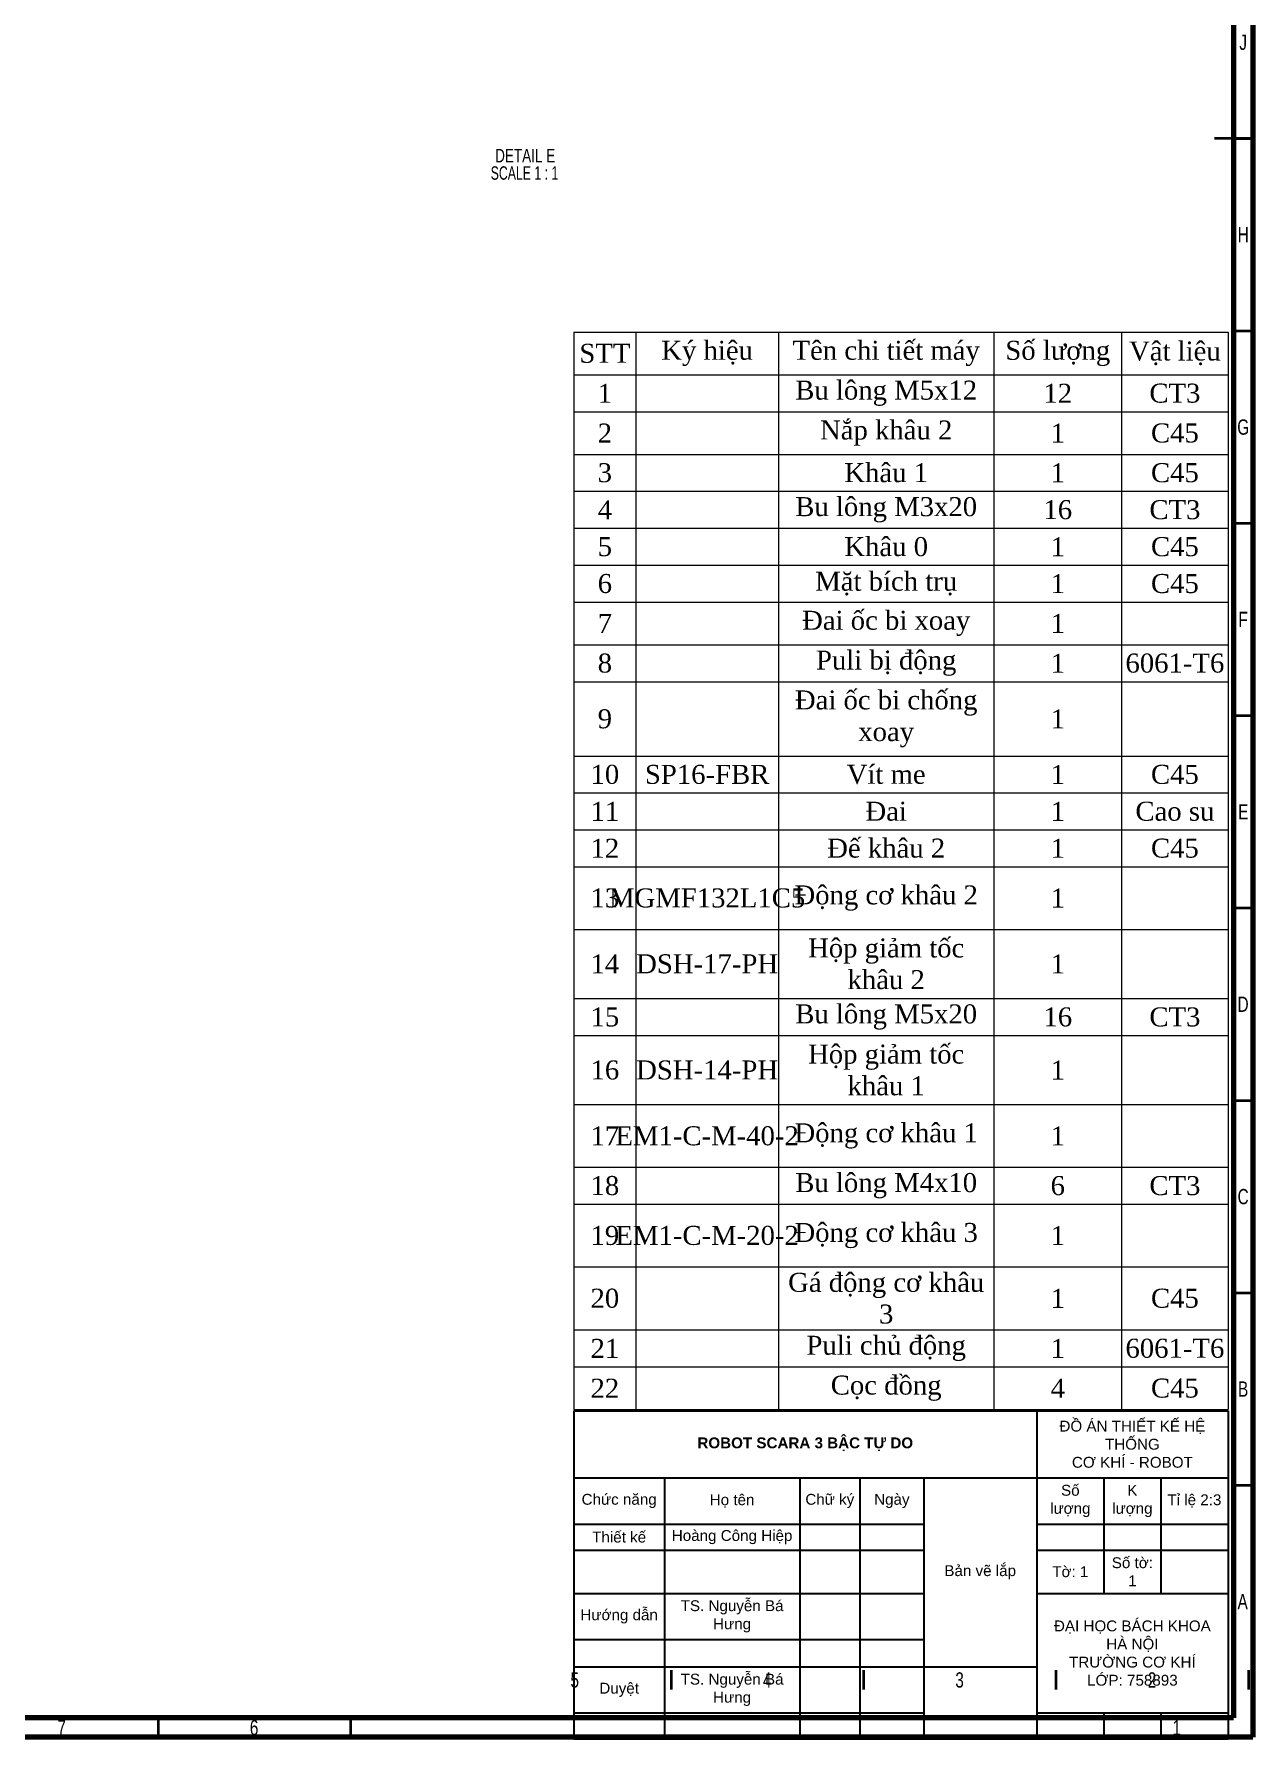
# Model space of a CAD drawing. Header units: millimetres. Extents: x 15 to 1184, y 5 to 927.
# Drawn here: x 867.3 to 1184, y 4.6 to 447.6 of the extents above; entities that cross this region are included whole.
import ezdxf

# ---------------------------------------------------------------- set-up
doc = ezdxf.new("R2010")
doc.units = ezdxf.units.MM
doc.styles.add('SLDTEXTSTYLE0', font='TXT', dxfattribs={"width": 0.75})
doc.styles.add('SLDTEXTSTYLE3', font='TXT', dxfattribs={"width": 0.681818})

# ---------------------------------------------------------------- blocks, each defined once
blk = doc.blocks.new('SW_NOTE_0_27')
at = {"color": 0, "linetype": 'Continuous', "lineweight": 0, "char_height": 3.5, "attachment_point": 2}
for s, insert, style in [('DETAIL E', (9.08, 4.51), 'SLDTEXTSTYLE0'), ('SCALE 1 : 1', (8.9, -0.01), 'SLDTEXTSTYLE3')]:
    blk.add_mtext(s, dxfattribs=dict(at, insert=insert, style=style))
blk = doc.blocks.new('*T84')
at = {"linetype": 'ByBlock', "lineweight": 15, "transparency": 16777216}
for p, q in [((0, 0), (170, 0)), ((0, 0), (0, -280.01)), ((16.11, 0), (16.11, -280.01)), ((53.13, 0), (53.13, -280.01)), ((109.16, 0), (109.16, -280.01)), ((142.33, 0), (142.33, -280.01)), ((170, 0), (170, -280.01)), ((0, -11.07), (170, -11.07)), ((0, -20.71), (170, -20.71)), ((0, -31.77), (170, -31.77)), ((0, -41.35), (170, -41.35)), ((0, -50.99), (170, -50.99)), ((0, -60.58), (170, -60.58)), ((0, -70.16), (170, -70.16)), ((0, -81.23), (170, -81.23)), ((0, -90.87), (170, -90.87)), ((0, -110.17), (170, -110.17)), ((0, -119.76), (170, -119.76)), ((0, -129.35), (170, -129.35)), ((0, -138.94), (170, -138.94)), ((0, -155.22), (170, -155.22)), ((0, -173.18), (170, -173.18)), ((0, -182.82), (170, -182.82)), ((0, -200.77), (170, -200.77)), ((0, -217.03), (170, -217.03)), ((0, -226.66), (170, -226.66)), ((0, -242.92), (170, -242.92)), ((0, -259.3), (170, -259.3)), ((0, -268.94), (170, -268.94)), ((0, -280.01), (170, -280.01))]:
    blk.add_line(p, q, dxfattribs=at)
at = {"color": 0, "transparency": 16777216, "char_height": 4.9389, "attachment_point": 5}
for s, insert, width in [('{\\fTimes New Roman|b0|i0|c0;STT', (8.05, -5.54), 13.1067), ('{\\fTimes New Roman|b0|i0|c0;Ký hiệu', (34.62, -5.54), 34.0281), ('{\\fTimes New Roman|b0|i0|c0;Tên chi tiết máy', (81.15, -5.54), 53.0225), ('{\\fTimes New Roman|b0|i0|c0;Số lượng', (125.74, -5.54), 30.1742), ('{\\fTimes New Roman|b0|i0|c0;Vật liệu', (156.17, -5.54), 24.6685), ('{\\fTimes New Roman|b0|i0|c0;Bu lông M5x12', (81.15, -15.89), 53.0225), ('{\\fTimes New Roman|b0|i0|c0;1', (8.05, -15.89), 13.1067), ('{\\fTimes New Roman|b0|i0|c0;', (34.62, -15.89), 34.0281), ('{\\fTimes New Roman|b0|i0|c0;12', (125.74, -15.89), 30.1742), ('{\\fTimes New Roman|b0|i0|c0;CT3', (156.17, -15.89), 24.6685), ('{\\fTimes New Roman|b0|i0|c0;2', (8.05, -26.24), 13.1067), ('{\\fTimes New Roman|b0|i0|c0;', (34.62, -26.24), 34.0281), ('{\\fTimes New Roman|b0|i0|c0;Nắp khâu 2', (81.15, -26.24), 53.0225), ('{\\fTimes New Roman|b0|i0|c0;1', (125.74, -26.24), 30.1742), ('{\\fTimes New Roman|b0|i0|c0;C45', (156.17, -26.24), 24.6685), ('{\\fTimes New Roman|b0|i0|c0;3', (8.05, -36.56), 13.1067), ('{\\fTimes New Roman|b0|i0|c0;Khâu 1', (81.15, -36.56), 53.0225), ('{\\fTimes New Roman|b0|i0|c0;1', (125.74, -36.56), 30.1742), ('{\\fTimes New Roman|b0|i0|c0;C45', (156.17, -36.56), 24.6685), ('{\\fTimes New Roman|b0|i0|c0;', (34.62, -36.56), 34.0281), ('{\\fTimes New Roman|b0|i0|c0;4', (8.05, -46.17), 13.1067), ('{\\fTimes New Roman|b0|i0|c0;Bu lông M3x20', (81.15, -46.17), 53.0225), ('{\\fTimes New Roman|b0|i0|c0;16', (125.74, -46.17), 30.1742), ('{\\fTimes New Roman|b0|i0|c0;CT3', (156.17, -46.17), 24.6685), ('{\\fTimes New Roman|b0|i0|c0;', (34.62, -46.17), 34.0281), ('{\\fTimes New Roman|b0|i0|c0;Khâu 0', (81.15, -55.78), 53.0225), ('{\\fTimes New Roman|b0|i0|c0;5', (8.05, -55.78), 13.1067), ('{\\fTimes New Roman|b0|i0|c0;', (34.62, -55.78), 34.0281), ('{\\fTimes New Roman|b0|i0|c0;1', (125.74, -55.78), 30.1742), ('{\\fTimes New Roman|b0|i0|c0;C45', (156.17, -55.78), 24.6685), ('{\\fTimes New Roman|b0|i0|c0;Mặt bích trụ', (81.15, -65.37), 53.0225), ('{\\fTimes New Roman|b0|i0|c0;6', (8.05, -65.37), 13.1067), ('{\\fTimes New Roman|b0|i0|c0;', (34.62, -65.37), 34.0281), ('{\\fTimes New Roman|b0|i0|c0;1', (125.74, -65.37), 30.1742), ('{\\fTimes New Roman|b0|i0|c0;C45', (156.17, -65.37), 24.6685), ('{\\fTimes New Roman|b0|i0|c0;7', (8.05, -75.7), 13.1067), ('{\\fTimes New Roman|b0|i0|c0;Đai ốc bi xoay', (81.15, -75.7), 53.0225), ('{\\fTimes New Roman|b0|i0|c0;1', (125.74, -75.7), 30.1742), ('{\\fTimes New Roman|b0|i0|c0;', (34.62, -75.7), 34.0281), ('{\\fTimes New Roman|b0|i0|c0;', (156.17, -75.7), 24.6685), ('{\\fTimes New Roman|b0|i0|c0;8', (8.05, -86.05), 13.1067), ('{\\fTimes New Roman|b0|i0|c0;Puli bị động', (81.15, -86.05), 53.0225), ('{\\fTimes New Roman|b0|i0|c0;1', (125.74, -86.05), 30.1742), ('{\\fTimes New Roman|b0|i0|c0;6061-T6', (156.17, -86.05), 24.6685), ('{\\fTimes New Roman|b0|i0|c0;', (34.62, -86.05), 34.0281), ('{\\fTimes New Roman|b0|i0|c0;Đai ốc bi chống xoay', (81.15, -100.52), 53.0225), ('{\\fTimes New Roman|b0|i0|c0;9', (8.05, -100.52), 13.1067), ('{\\fTimes New Roman|b0|i0|c0;', (34.62, -100.52), 34.0281), ('{\\fTimes New Roman|b0|i0|c0;1', (125.74, -100.52), 30.1742), ('{\\fTimes New Roman|b0|i0|c0;', (156.17, -100.52), 24.6685), ('{\\fTimes New Roman|b0|i0|c0;10', (8.05, -114.97), 13.1067), ('{\\fTimes New Roman|b0|i0|c0;SP16-FBR ', (34.62, -114.97), 34.0281), ('{\\fTimes New Roman|b0|i0|c0;Vít me', (81.15, -114.97), 53.0225), ('{\\fTimes New Roman|b0|i0|c0;1', (125.74, -114.97), 30.1742), ('{\\fTimes New Roman|b0|i0|c0;C45', (156.17, -114.97), 24.6685), ('{\\fTimes New Roman|b0|i0|c0;11', (8.05, -124.55), 13.1067), ('{\\fTimes New Roman|b0|i0|c0;Đai', (81.15, -124.55), 53.0225), ('{\\fTimes New Roman|b0|i0|c0;1', (125.74, -124.55), 30.1742), ('{\\fTimes New Roman|b0|i0|c0;Cao su', (156.17, -124.55), 24.6685), ('{\\fTimes New Roman|b0|i0|c0;', (34.62, -124.55), 34.0281), ('{\\fTimes New Roman|b0|i0|c0;12', (8.05, -134.14), 13.1067), ('{\\fTimes New Roman|b0|i0|c0;Đế khâu 2', (81.15, -134.14), 53.0225), ('{\\fTimes New Roman|b0|i0|c0;1', (125.74, -134.14), 30.1742), ('{\\fTimes New Roman|b0|i0|c0;C45', (156.17, -134.14), 24.6685), ('{\\fTimes New Roman|b0|i0|c0;', (34.62, -134.14), 34.0281), ('{\\fTimes New Roman|b0|i0|c0;13', (8.05, -147.08), 13.1067), ('{\\fTimes New Roman|b0|i0|c0;MGMF132L1C5', (34.62, -147.08), 34.0281), ('{\\fTimes New Roman|b0|i0|c0;Động cơ khâu 2', (81.15, -147.08), 53.0225), ('{\\fTimes New Roman|b0|i0|c0;1', (125.74, -147.08), 30.1742), ('{\\fTimes New Roman|b0|i0|c0;', (156.17, -147.08), 24.6685), ('{\\fTimes New Roman|b0|i0|c0;Hộp giảm tốc khâu 2', (81.15, -164.2), 53.0225), ('{\\fTimes New Roman|b0|i0|c0;14', (8.05, -164.2), 13.1067), ('{\\fTimes New Roman|b0|i0|c0;DSH-17-PH ', (34.62, -164.2), 34.0281), ('{\\fTimes New Roman|b0|i0|c0;1', (125.74, -164.2), 30.1742), ('{\\fTimes New Roman|b0|i0|c0;', (156.17, -164.2), 24.6685), ('{\\fTimes New Roman|b0|i0|c0;15', (8.05, -178), 13.1067), ('{\\fTimes New Roman|b0|i0|c0;Bu lông M5x20', (81.15, -178), 53.0225), ('{\\fTimes New Roman|b0|i0|c0;16', (125.74, -178), 30.1742), ('{\\fTimes New Roman|b0|i0|c0;CT3', (156.17, -178), 24.6685), ('{\\fTimes New Roman|b0|i0|c0;', (34.62, -178), 34.0281), ('{\\fTimes New Roman|b0|i0|c0;Hộp giảm tốc khâu 1', (81.15, -191.79), 53.0225), ('{\\fTimes New Roman|b0|i0|c0;16', (8.05, -191.79), 13.1067), ('{\\fTimes New Roman|b0|i0|c0;DSH-14-PH ', (34.62, -191.79), 34.0281), ('{\\fTimes New Roman|b0|i0|c0;1', (125.74, -191.79), 30.1742), ('{\\fTimes New Roman|b0|i0|c0;', (156.17, -191.79), 24.6685), ('{\\fTimes New Roman|b0|i0|c0;17', (8.05, -208.9), 13.1067), ('{\\fTimes New Roman|b0|i0|c0;EM1-C-M-40-2', (34.62, -208.9), 34.0281), ('{\\fTimes New Roman|b0|i0|c0;Động cơ khâu 1', (81.15, -208.9), 53.0225), ('{\\fTimes New Roman|b0|i0|c0;1', (125.74, -208.9), 30.1742), ('{\\fTimes New Roman|b0|i0|c0;', (156.17, -208.9), 24.6685), ('{\\fTimes New Roman|b0|i0|c0;18', (8.05, -221.84), 13.1067), ('{\\fTimes New Roman|b0|i0|c0;Bu lông M4x10', (81.15, -221.84), 53.0225), ('{\\fTimes New Roman|b0|i0|c0;6', (125.74, -221.84), 30.1742), ('{\\fTimes New Roman|b0|i0|c0;CT3', (156.17, -221.84), 24.6685), ('{\\fTimes New Roman|b0|i0|c0;', (34.62, -221.84), 34.0281), ('{\\fTimes New Roman|b0|i0|c0;19', (8.05, -234.79), 13.1067), ('{\\fTimes New Roman|b0|i0|c0;EM1-C-M-20-2', (34.62, -234.79), 34.0281), ('{\\fTimes New Roman|b0|i0|c0;Động cơ khâu 3', (81.15, -234.79), 53.0225), ('{\\fTimes New Roman|b0|i0|c0;1', (125.74, -234.79), 30.1742), ('{\\fTimes New Roman|b0|i0|c0;', (156.17, -234.79), 24.6685), ('{\\fTimes New Roman|b0|i0|c0;Gá động cơ khâu 3', (81.15, -251.11), 53.0225), ('{\\fTimes New Roman|b0|i0|c0;20', (8.05, -251.11), 13.1067), ('{\\fTimes New Roman|b0|i0|c0;', (34.62, -251.11), 34.0281), ('{\\fTimes New Roman|b0|i0|c0;1', (125.74, -251.11), 30.1742), ('{\\fTimes New Roman|b0|i0|c0;C45', (156.17, -251.11), 24.6685), ('{\\fTimes New Roman|b0|i0|c0;Puli chủ động', (81.15, -264.12), 53.0225), ('{\\fTimes New Roman|b0|i0|c0;21', (8.05, -264.12), 13.1067), ('{\\fTimes New Roman|b0|i0|c0;', (34.62, -264.12), 34.0281), ('{\\fTimes New Roman|b0|i0|c0;1', (125.74, -264.12), 30.1742), ('{\\fTimes New Roman|b0|i0|c0;6061-T6', (156.17, -264.12), 24.6685), ('{\\fTimes New Roman|b0|i0|c0;22', (8.05, -274.47), 13.1067), ('{\\fTimes New Roman|b0|i0|c0;', (34.62, -274.47), 34.0281), ('{\\fTimes New Roman|b0|i0|c0;Cọc đồng', (81.15, -274.47), 53.0225), ('{\\fTimes New Roman|b0|i0|c0;4', (125.74, -274.47), 30.1742), ('{\\fTimes New Roman|b0|i0|c0;C45', (156.17, -274.47), 24.6685)]:
    blk.add_mtext(s, dxfattribs=dict(at, insert=insert, width=width))
blk = doc.blocks.new('*T85')
at = {"color": 0, "linetype": 'ByBlock', "lineweight": -2, "transparency": 16777216}
for p, q in [((0, 0), (170, 0)), ((0, 0), (0, -85.27)), ((120.28, 0), (120.28, -85.27)), ((170, 0), (170, -85.27)), ((0, -17.41), (170, -17.41)), ((23.57, -17.41), (23.57, -85.27)), ((58.69, -17.41), (58.69, -85.27)), ((74.35, -17.41), (74.35, -85.27)), ((90.93, -17.41), (90.93, -85.27)), ((137.76, -17.41), (137.76, -47.46)), ((152.51, -17.41), (152.51, -47.46)), ((0, -29.46), (90.93, -29.46)), ((120.28, -29.46), (170, -29.46)), ((0, -36.23), (90.93, -36.23)), ((120.28, -36.23), (170, -36.23)), ((0, -47.46), (90.93, -47.46)), ((120.28, -47.46), (170, -47.46)), ((0, -59.42), (90.93, -59.42)), ((0, -66.56), (120.28, -66.56)), ((0, -78.51), (90.93, -78.51)), ((120.28, -78.51), (170, -78.51)), ((137.76, -78.51), (137.76, -85.27)), ((152.51, -78.51), (152.51, -85.27)), ((0, -85.27), (170, -85.27))]:
    blk.add_line(p, q, dxfattribs=at)
at = {"color": 0, "transparency": 16777216, "char_height": 2.8222, "attachment_point": 5}
for s, insert, width in [('{\\fArial|b0|i0|c0;ĐỒ ÁN THIẾT KẾ HỆ THỐNG^JCƠ KHÍ - ROBOT', (145.14, -8.71), 46.7248), ('{\\fArial|b1|i0|c0;ROBOT SCARA 3 BẬC TỰ DO', (60.14, -8.71), 117.2752), ('{\\fArial|b0|i0|c0;Chức năng', (11.78, -23.44), 20.5685), ('{\\fArial|b0|i0|c0;Họ tên', (41.13, -23.44), 32.1232), ('{\\fArial|b0|i0|c0;Chữ ký', (66.52, -23.44), 12.6627), ('{\\fArial|b0|i0|c0;Ngày', (82.64, -23.44), 13.5749), ('{\\fArial|b0|i0|c0;Số lượng', (129.02, -23.44), 14.4871), ('{\\fArial|b0|i0|c0;K lượng', (145.14, -23.44), 11.7505), ('{\\fArial|b0|i0|c0;Tỉ lệ 2:3', (161.26, -23.44), 14.4871), ('{\\fArial|b0|i0|c0;Hoàng Công Hiệp', (41.13, -32.84), 32.1232), ('{\\fArial|b0|i0|c0;Thiết kế', (11.78, -32.84), 20.5685), ('{\\fArial|b0|i0|c0;', (66.52, -32.84), 12.6627), ('{\\fArial|b0|i0|c0;', (82.64, -32.84), 13.5749), ('{\\fArial|b0|i0|c0;', (129.02, -32.84), 14.4871), ('{\\fArial|b0|i0|c0;', (145.14, -32.84), 11.7505), ('{\\fArial|b0|i0|c0;', (161.26, -32.84), 14.4871), ('{\\fArial|b0|i0|c0;Bản vẽ lắp', (105.6, -41.98), 26.3459), ('{\\fArial|b0|i0|c0;Số tờ: 1', (145.14, -41.84), 11.7505), ('{\\fArial|b0|i0|c0;', (11.78, -41.84), 20.5685), ('{\\fArial|b0|i0|c0;', (41.13, -41.84), 32.1232), ('{\\fArial|b0|i0|c0;', (66.52, -41.84), 12.6627), ('{\\fArial|b0|i0|c0;', (82.64, -41.84), 13.5749), ('{\\fArial|b0|i0|c0;Tờ: 1', (129.02, -41.84), 14.4871), ('{\\fArial|b0|i0|c0;', (161.26, -41.84), 14.4871), ('{\\fArial|b0|i0|c0;TS. Nguyễn Bá Hưng', (41.13, -53.44), 32.1232), ('{\\fArial|b0|i0|c0;Hướng dẫn', (11.78, -53.44), 20.5685), ('{\\fArial|b0|i0|c0;', (66.52, -53.44), 12.6627), ('{\\fArial|b0|i0|c0;', (82.64, -53.44), 13.5749), ('{\\fArial|b0|i0|c0;ĐẠI HỌC BÁCH KHOA HÀ NỘI^JTRƯỜNG CƠ KHÍ^JLỚP: 758893', (145.14, -62.99), 46.7248), ('{\\fArial|b0|i0|c0;', (11.78, -62.99), 20.5685), ('{\\fArial|b0|i0|c0;', (41.13, -62.99), 32.1232), ('{\\fArial|b0|i0|c0;', (66.52, -62.99), 12.6627), ('{\\fArial|b0|i0|c0;', (82.64, -62.99), 13.5749), ('{\\fArial|b0|i0|c0;Duyệt', (11.78, -72.53), 20.5685), ('{\\fArial|b0|i0|c0;TS. Nguyễn Bá Hưng', (41.13, -72.53), 32.1232), ('{\\fArial|b0|i0|c0;', (66.52, -72.53), 12.6627), ('{\\fArial|b0|i0|c0;', (82.64, -72.53), 13.5749), ('{\\fArial|b0|i0|c0;', (105.6, -75.92), 26.3459), ('{\\fArial|b0|i0|c0;', (11.78, -81.89), 20.5685), ('{\\fArial|b0|i0|c0;', (41.13, -81.89), 32.1232), ('{\\fArial|b0|i0|c0;', (66.52, -81.89), 12.6627), ('{\\fArial|b0|i0|c0;', (82.64, -81.89), 13.5749), ('{\\fArial|b0|i0|c0;', (129.02, -81.89), 14.4871), ('{\\fArial|b0|i0|c0;', (145.14, -81.89), 11.7505), ('{\\fArial|b0|i0|c0;', (161.26, -81.89), 14.4871)]:
    blk.add_mtext(s, dxfattribs=dict(at, insert=insert, width=width))

msp = doc.modelspace()

# ---------------------------------------------------------------- linework, layer by layer
at = {"color": 7, "linetype": 'Continuous', "lineweight": 70}
for p, q in [((1184, 836), (1184, 5)), ((1179, 831), (1179, 10)), ((1179, 10), (20, 10)), ((1184, 5), (15, 5))]:
    msp.add_line(p, q, dxfattribs=at)
at = {"color": 7, "linetype": 'Continuous', "lineweight": 35}
for p, q in [((1184, 420.5), (1174, 420.5)), ((1179, 420.5), (1184, 420.5)), ((1179, 370.5), (1184, 370.5)), ((1179, 320.5), (1184, 320.5)), ((1179, 270.5), (1184, 270.5)), ((1179, 220.5), (1184, 220.5)), ((1179, 170.5), (1184, 170.5)), ((1179, 120.5), (1184, 120.5)), ((1179, 70.5), (1184, 70.5)), ((1032.82, 22.38), (1032.82, 17.38)), ((1082.82, 22.38), (1082.82, 17.38)), ((1132.82, 22.38), (1132.82, 17.38)), ((1182.82, 22.38), (1182.82, 17.38)), ((899.5, 10), (899.5, 5)), ((949.5, 10), (949.5, 5))]:
    msp.add_line(p, q, dxfattribs=at)

# ---------------------------------------------------------------- block references
at = {"color": 7, "linetype": 'Continuous', "lineweight": 0}
msp.add_blockref('SW_NOTE_0_27', (985.82, 413.27), dxfattribs=at)
for name, p in [('*T84', (1007.56, 370.16)), ('*T85', (1007.54, 89.83))]:
    msp.add_blockref(name, p)

# ---------------------------------------------------------------- texts
at = {"color": 7, "linetype": 'Continuous', "lineweight": 0, "char_height": 3.97, "attachment_point": 2, "style": 'SLDTEXTSTYLE0'}
for s, insert in [('J', (1181.47, 447.47)), ('H', (1181.49, 397.47)), ('G', (1181.49, 347.47)), ('F', (1181.46, 297.47)), ('E', (1181.51, 247.47)), ('D', (1181.45, 197.47)), ('C', (1181.46, 147.47)), ('B', (1181.47, 97.47)), ('A', (1181.34, 42.22)), ('5', (1007.78, 21.86)), ('4', (1057.78, 21.86)), ('3', (1107.78, 21.86)), ('2', (1157.78, 21.86)), ('7', (874.46, 9.47)), ('6', (924.46, 9.47)), ('1', (1164.21, 9.47))]:
    msp.add_mtext(s, dxfattribs=dict(at, insert=insert))

doc.saveas('drawing.dxf')
